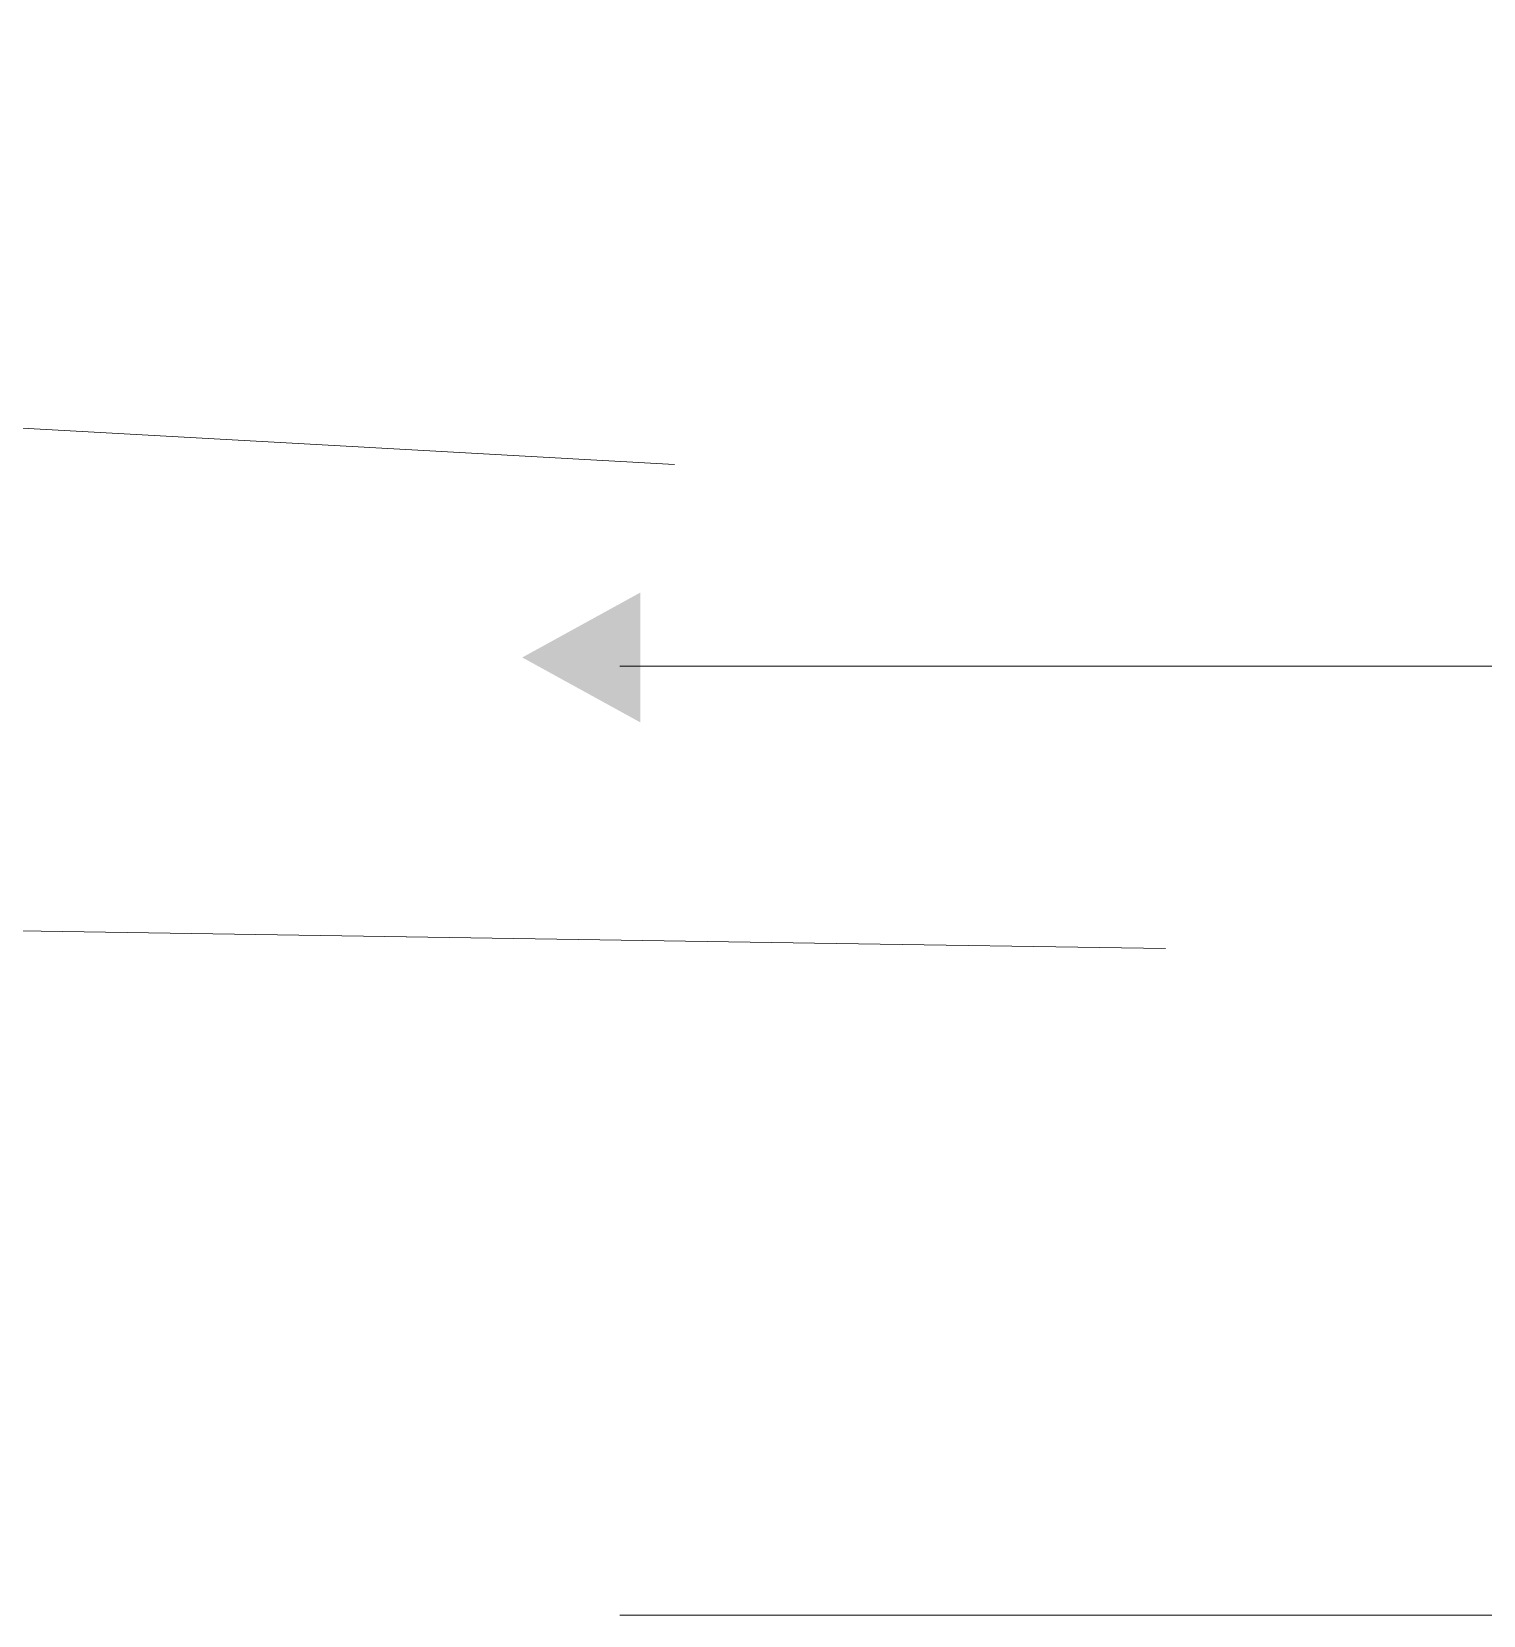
# Model space of a CAD drawing. Header units: metres. Extents: x -19025 to 34897, y -14024 to 26069.
# Drawn here: x 3519 to 7828, y 8630 to 13331 of the extents above; entities that cross this region are included whole.
import ezdxf
from ezdxf.enums import TextEntityAlignment as Align

# ---------------------------------------------------------------- set-up
doc = ezdxf.new("R2010")
doc.units = ezdxf.units.M
doc.header["$MEASUREMENT"] = 0
doc.layers.add('11__100 Achsraster', color=7, linetype='Continuous')
doc.layers.add('930 Beschriftung Allgemein', color=7, linetype='Continuous')
doc.styles.add('ERSTELLTER_STIL_4', font='arialbd.ttf')
doc.linetypes.add('Grenze Bezirk', pattern='A,0,[2,22HAUS116_412 STG1 _ 2.DG_IndexB_2026-08-161.Shx,S=0.001587,R=0,X=0,Y=0],-0.25,0', length=0.25)

# ---------------------------------------------------------------- blocks, each defined once
blk = doc.blocks.new('Standard-Rastermarker')
at = {"layer": '11__100 Achsraster', "color": 8, "linetype": 'Grenze Bezirk', "lineweight": 5}
for q in [(0, 0), (28.1323, 0)]:
    blk.add_line((1, 0), q, dxfattribs=at)
at = {"layer": '11__100 Achsraster', "color": 8, "lineweight": 5, "style": 'ERSTELLTER_STIL_4'}
blk.add_attdef('AC_MarkerText_1', text='', height=0.2, rotation=270, dxfattribs=at).set_placement((29.5281, -0.0457), align=Align.TOP_CENTER)
blk = doc.blocks.new('Standard-Rastermarker_13')
at = {"layer": '11__100 Achsraster', "color": 8, "linetype": 'Grenze Bezirk', "lineweight": 5}
for q in [(0, 0), (28.1323, 0)]:
    blk.add_line((1, 0), q, dxfattribs=at)
at = {"layer": '11__100 Achsraster', "color": 8, "lineweight": 5, "style": 'ERSTELLTER_STIL_4'}
blk.add_attdef('AC_MarkerText_1', text='', height=0.2, rotation=270, dxfattribs=at).set_placement((29.5281, -0.0457), align=Align.TOP_CENTER)
blk = doc.blocks.new('Standard-Rastermarker_16')
at = {"layer": '11__100 Achsraster', "color": 8, "linetype": 'Grenze Bezirk', "lineweight": 5}
for p, q in [((1.0118, 0), (22.964, 0)), ((22.964, 0), (23.9758, 0))]:
    blk.add_line(p, q, dxfattribs=at)
at = {"layer": '11__100 Achsraster', "color": 8, "lineweight": 5, "style": 'ERSTELLTER_STIL_4'}
blk.add_attdef('AC_MarkerText_1', text='', height=0.2, rotation=273.2085, dxfattribs=at).set_placement((-0.1045, -0.0376), align=Align.TOP_CENTER)
blk = doc.blocks.new('Standard-Rastermarker_17')
at = {"layer": '11__100 Achsraster', "color": 8, "linetype": 'Grenze Bezirk', "lineweight": 5}
for p, q in [((1.0422, 0), (24.3563, 0)), ((24.3563, 0), (25.3984, 0))]:
    blk.add_line(p, q, dxfattribs=at)
at = {"layer": '11__100 Achsraster', "color": 8, "lineweight": 5, "style": 'ERSTELLTER_STIL_4'}
blk.add_attdef('AC_MarkerText_1', text='', height=0.2, rotation=270.8788, dxfattribs=at).set_placement((-0.1043, -0.0435), align=Align.TOP_CENTER)
blk = doc.blocks.new('Gebäudeeingang 27_3')
at = {"layer": '930 Beschriftung Allgemein', "linetype": 'Continuous', "lineweight": 0, "true_color": 0x000000}
blk.add_hatch(color=18, dxfattribs=at).paths.add_polyline_path([(-0.175, 0.1925), (-0.175, -0.1925), (0.175, 0)])

msp = doc.modelspace()

# ---------------------------------------------------------------- block references
at = {"layer": '11__100 Achsraster', "color": 7, "linetype": 'Continuous', "lineweight": 18}
for name, p, xscale, yscale, zscale, rotation in [('Standard-Rastermarker_16', (-18511.319, 13388.11), 1000, 1000, 1000, 356.7914836001973), ('Standard-Rastermarker_17', (-18510.905, 10999.368), 999.9999999999995, 999.9999999999995, 999.9999999999995, 359.1211930973007)]:
    msp.add_blockref(name, p, dxfattribs=dict(at, xscale=xscale, yscale=yscale, zscale=zscale, rotation=rotation))
at = {"layer": '11__100 Achsraster', "color": 7, "linetype": 'Continuous', "lineweight": 18, "xscale": 1000, "yscale": 1000, "zscale": 1000}
for name, p in [('Standard-Rastermarker_13', (5265.151, 11447.952)), ('Standard-Rastermarker', (5265.152, 8630.197))]:
    msp.add_blockref(name, p, dxfattribs=at)
at = {"layer": '930 Beschriftung Allgemein', "color": 7, "linetype": 'Continuous', "lineweight": 13, "xscale": 1000, "yscale": 1000, "zscale": 1000, "rotation": 180}
msp.add_blockref('Gebäudeeingang 27_3', (5150.457, 11473.743), dxfattribs=at)

doc.saveas('drawing.dxf')
